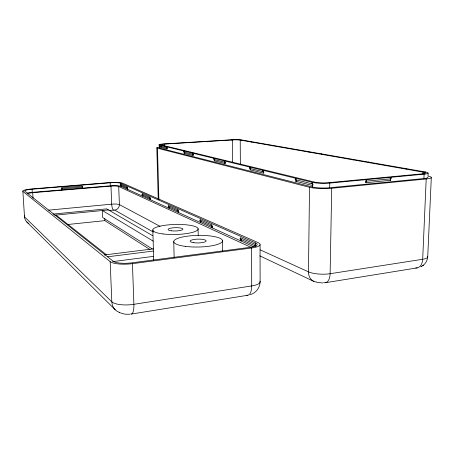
<?xml version="1.0" encoding="UTF-8"?>
<svg xmlns="http://www.w3.org/2000/svg" width="454" height="454" viewBox="0 0 454 454"><rect width="100%" height="100%" fill="white"/><g stroke="black" fill="none" stroke-linecap="round" stroke-linejoin="round"><path stroke-width="0.68" d="M263.263 173.122L263.263 170.375A0.692 0.602 -75 0 0 262.656 171.113A0.692 0.602 -75 0 0 263.263 171.748A0.692 0.602 -74.8 0 1 263.87 172.384A0.692 0.602 -74.8 0 1 263.263 173.122L250.109 169.819L250.097 167.163A0.67 0.585 -75.2 0 0 249.513 167.872A0.67 0.585 -75.2 0 0 250.103 168.491A0.67 0.585 -75 0 1 250.693 169.104A0.67 0.585 -75 0 1 250.109 169.819M295.787 181.288L295.815 178.314A0.755 0.636 -74.5 0 0 295.162 179.114A0.755 0.636 -74.5 0 0 295.798 179.801A0.755 0.636 -74.3 0 1 296.434 180.488A0.755 0.636 -74.3 0 1 295.787 181.288L312.471 185.476A0.783 0.653 -74.1 0 0 313.067 184.999M158.883 199.55L157.464 148.203L309.532 187.298L308.459 271.838A12.156 9.874 -66.8 0 0 316.75 282.059M427.787 177.151A11.883 1.663 1.5 0 1 423.923 178.553L329.7 187.757A12.298 1.952 0.7 0 1 312.448 187.02L312.511 182.389L159.462 145.053C157.861 145.518 161.119 146.636 159.558 147.062L166.941 148.929L167.384 148.22L166.419 147.419L166.89 146.863L166.941 148.929M189.403 142.772L189.505 142.386M329.7 187.757L329.78 183.087L424.11 174.171A11.895 1.6 1.4 0 0 425.075 171.924L241.749 139.98A7.525 0.732 -0.7 0 0 231.688 139.781L163.934 143.924A7.849 0.8 -1.2 0 0 159.462 145.053L159.541 148.072L312.448 187.02M428.241 176.146A15.232 2.134 1.5 0 1 426.198 178.978L331.709 188.251L330.12 273.711A12.281 6.685 79.7 0 1 323.503 282.587M390.656 180.312A0.755 0.494 84.7 0 1 390.19 179.466A0.755 0.494 84.7 0 1 390.707 178.819A0.755 0.494 84.8 0 0 391.229 178.167A0.755 0.494 84.8 0 0 390.758 177.321L390.656 180.312L365.941 182.701L366.026 179.659A0.772 0.477 84.8 0 1 366.486 180.522A0.772 0.477 84.8 0 1 365.986 181.18A0.772 0.477 84.6 0 0 365.652 181.316M422.952 173.996L423.032 172.111L240.217 140.07A5.788 0.562 -0.7 0 0 232.465 139.923L164.586 144.083A6.033 0.613 -1.2 0 0 161.159 144.945L161.215 147.056M423.923 178.553L424.11 174.171M425.035 172.878L425.075 171.924A0.726 0.556 -75.8 0 1 425.591 172.741M426.198 178.978L422.685 259.279A11.532 7.644 77.6 0 1 415.694 267.956M427.98 176.05L428.105 173.156M431.3 177.622L427.719 257.049C427.276 261.22 424.785 265.005 420.926 266.753L421.579 266.345M242.175 140.507L241.772 139.974M260.08 282.144C259.909 287.915 255.789 293.085 250.268 294.635M283.097 147.749L282.677 147.102M61.744 188.881L61.829 189.846M82.367 187.059L82.27 186.151M82.219 187.173L82.305 188.126M272.338 145.882L271.929 145.229M251.289 142.21L250.926 141.569M61.863 188.802L61.789 187.865M207.291 141.29L207.183 141.869M422.719 265.635L423.503 265.153M127.279 187.184L126.797 187.735L127.807 188.541L127.353 189.261L127.279 187.184L120.787 184.284C119.118 184.721 122.489 185.834 120.912 186.299L253.627 246.726M192.984 155.455L193.438 154.956L193.115 154.366L184.097 152.152C182.457 151.988 185.38 148.98 184.12 153.242L192.939 155.461C194.777 151.358 191.043 153.747 192.916 154.332M184.165 153.236L184.613 152.623L184.097 152.152M142.289 193.909L141.841 194.675L142.897 195.492L142.386 196.1L142.318 193.903L150.047 197.359L150.109 199.618A0.573 0.533 -65 0 0 150.637 199A0.573 0.533 -65 0 0 150.081 198.489A0.573 0.533 -65.3 0 1 149.519 197.972A0.573 0.533 -65.3 0 1 150.047 197.359M131.473 314.037L247.867 295.236M325.456 282.706L417.186 267.888M22.876 191.389L110.163 261.64A17.422 4.529 -2.6 0 0 132.449 263.655L251.607 247.98A16.157 3.927 0 0 0 258.082 242.618L122.512 183.127A10.368 1.595 -2.1 0 0 109.647 182.548L31.689 188.938A11.061 1.714 -3.1 0 0 22.876 191.389L24.505 216.853A8.734 8.337 -29.4 0 0 28.874 223.499M112.813 261.612L153.492 256.368M107.672 256.782L153.333 251.051M104.358 254.955L153.35 248.866M67.794 224.503L104.868 220.644L150.058 249.604M109.187 210.429L114.652 210.071M53.112 214.078L106.662 208.868L152.601 235.677M54.769 215.202L108.495 209.935M48.589 210.145L111.695 204.164A6.186 1.135 -2.3 0 1 119.396 204.606L160.024 226.325M365.986 181.18L390.707 178.819M61.806 188.841L82.287 187.139M27.07 193.12A9.057 1.441 -3.1 0 1 32.257 192.36L110.305 185.811A8.495 1.339 -2.1 0 1 120.86 186.305L120.747 183.274A8.501 1.305 -2.1 0 0 110.186 182.797L32.064 189.21A9.069 1.402 -3.1 0 0 24.851 191.225L113.188 261.249A14.284 3.711 -2.6 0 0 131.422 262.889L250.199 247.334A13.251 3.223 0 0 0 255.551 242.941L120.747 183.274M27.461 193.824A6.628 1.056 -3.1 0 1 32.711 192.706L110.969 186.123A6.214 0.982 -2.1 0 1 118.704 186.486L251.17 247.419M129.838 314.242L124.929 314.202L119.124 312.528M166.896 147.896L159.49 146.057M322.692 282.95L316.943 282.422M161.159 144.945L314.894 182.167A9.472 1.447 0.6 0 0 328.146 182.701L422.254 173.837A9.148 1.231 1.4 0 0 423.032 172.111M214.248 159.615L224.94 162.26A0.624 0.556 -75.6 0 1 225.507 162.838A0.624 0.556 -75.6 0 1 224.951 163.497L214.265 160.812L214.231 158.412A0.607 0.539 -76 0 0 213.698 159.053A0.607 0.539 -76 0 0 214.248 159.615A0.607 0.539 -75.8 0 1 214.799 160.177A0.607 0.539 -75.8 0 1 214.265 160.812M250.103 168.491L263.263 171.748M295.798 179.801L312.494 183.932A0.783 0.653 -74.1 0 1 313.073 184.296M168.769 205.724L168.831 208.136A0.613 0.562 -65.4 0 0 169.387 207.472A0.613 0.562 -65.4 0 0 168.797 206.928A0.613 0.562 -65.6 0 1 168.213 206.383A0.613 0.562 -65.6 0 1 168.769 205.724L178.172 209.924L178.229 212.41A0.636 0.573 -65.5 0 0 178.797 211.729A0.636 0.573 -65.5 0 0 178.201 211.167A0.636 0.579 -65.7 0 1 177.599 210.605A0.636 0.579 -65.7 0 1 178.172 209.924M200.339 219.827L200.384 222.494A0.681 0.607 -65.7 0 0 200.991 221.756A0.681 0.607 -65.7 0 0 200.362 221.16A0.681 0.607 -65.9 0 1 199.726 220.565A0.681 0.607 -65.9 0 1 200.339 219.827L211.956 225.019L211.99 227.777A0.704 0.624 -65.8 0 0 212.591 227.238M240.745 237.879L240.762 240.87A0.766 0.664 -66 0 0 241.437 240.035A0.766 0.664 -66 0 0 240.751 239.377A0.766 0.664 -66.2 0 1 240.064 238.713A0.766 0.664 -66.2 0 1 240.745 237.879L255.551 244.496A0.8 0.681 -66.3 0 0 254.853 245.364A0.8 0.681 -66.3 0 0 255.557 246.051A0.8 0.681 -66.1 0 1 256.13 246.301M120.826 185.294L127.319 188.223M142.352 195.004L150.081 198.489M168.797 206.928L178.201 211.167M200.362 221.16L211.973 226.398A0.704 0.624 -65.8 0 1 212.586 226.801M240.751 239.377L255.557 246.051L255.551 242.941M260.142 249.836L308.459 271.838A15.419 4.211 1.9 0 0 330.12 273.711L422.685 259.279A14.914 3.592 3.5 0 0 427.566 256.3M259.79 255.846L313.913 281.406M153.395 232.096L114.697 210.088A5.125 4.829 -58.2 0 0 119.396 204.606L118.704 186.486M153.248 241.17L102.394 210.537L102.695 217.557L152.374 249.013M56.069 215.077L106.384 254.705M26.78 221.966L115.134 309.673M32.711 192.706L33.051 198.29M32.064 189.21L32.257 192.36M61.858 189.874L61.75 187.808L82.236 186.117L82.333 188.155M104.783 218.669L104.868 220.644M110.969 186.123L111.695 204.164A5.113 1.47 84.5 0 0 113.415 210.009M110.186 182.797L110.305 185.811M113.188 261.249L113.216 261.884M110.163 261.64L111.82 301.814A13.938 12.44 -48.5 0 0 119.453 312.403M132.449 263.655L133.885 304.311A13.881 4.046 82.2 0 1 130.673 313.958M152.822 229.9L153.713 260.261M156.812 147.822L158.225 198.886M164.586 144.083L164.637 146.171M173.757 241.664L174.143 257.844M198.097 228.725L198.216 235.768M222.46 240.365L222.579 251.595M224.951 163.497L224.929 161.022A0.624 0.556 -75.7 0 0 224.372 161.686A0.624 0.556 -75.7 0 0 224.94 162.26M232.465 139.923L232.641 162.521M231.688 139.781L231.693 140.138M240.217 140.07L240.359 164.751M260.114 281.662L260.057 244.802M251.607 247.98L251.709 285.935A12.916 5.726 80.8 0 1 246.743 295.225M365.941 182.701A0.772 0.477 84.6 0 1 365.623 182.429M312.494 183.932A0.783 0.653 -74.3 0 1 311.841 183.223A0.783 0.653 -74.3 0 1 312.511 182.389A12.315 1.878 0.6 0 0 329.78 183.087M308.504 151.608A0.573 0.477 -77.3 0 1 308.97 152.232M321.387 153.855A0.59 0.488 -77.1 0 1 321.858 154.496M405.547 168.519A0.704 0.545 -76 0 1 406.075 169.143M352.65 159.303A0.63 0.511 -76.6 0 1 353.15 159.927M368.381 162.044A0.653 0.522 -76.4 0 1 368.886 162.657M331.709 188.251A15.765 2.508 0.7 0 1 309.532 187.298M157.464 148.203A10.05 1.067 -1.2 0 1 159.354 147.073M159.541 148.072A7.837 0.829 -1.2 0 1 159.411 147.516M24.8 215.854A10.981 2.071 -3.6 0 0 24.505 216.853L111.82 301.814A17.235 5.431 -3 0 0 133.885 304.311L251.709 285.935A15.998 4.722 0.2 0 0 259.983 281.191M211.973 226.398A0.709 0.624 -66 0 1 211.326 225.78A0.709 0.624 -66 0 1 211.956 225.019M163.048 233.952A22.66 5.011 -1.4 0 0 198.08 229.225A22.66 5.011 -1.4 0 0 165.273 225.235A22.66 5.011 -1.4 0 0 163.048 233.952M185.482 246.391A24.391 5.817 -1 0 0 222.522 240.949A24.391 5.817 -1 0 0 186.424 236.301A24.391 5.817 -1 0 0 185.482 246.391M171.266 230.785A7.451 1.646 -1.4 0 0 182.911 229.281A7.451 1.646 -1.4 0 0 172.276 227.914A7.451 1.646 -1.4 0 0 171.266 230.785M193.818 242.714A8.019 1.912 -1 0 0 206.15 240.995A8.019 1.912 -1 0 0 194.448 239.4A8.019 1.912 -1 0 0 193.818 242.714"/></g></svg>
